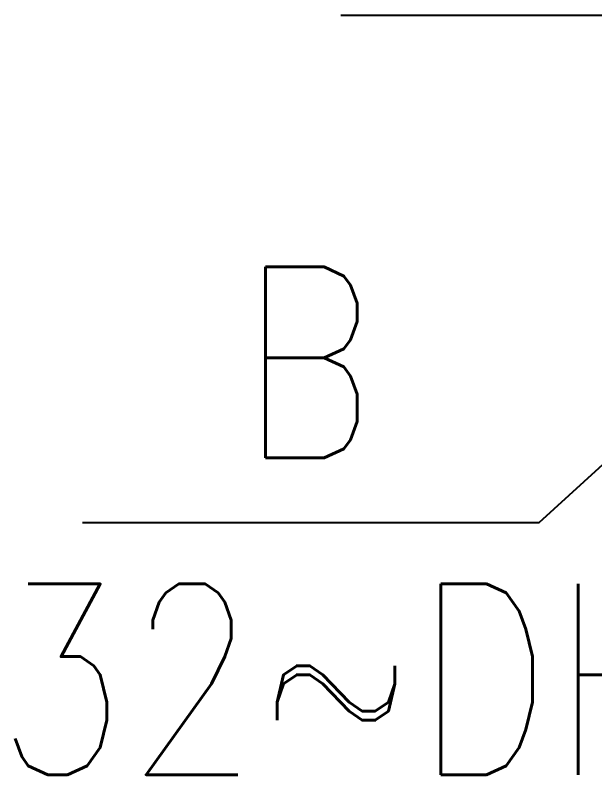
# Model space of a CAD drawing. Header units: millimetres. Extents: x -8154 to 2131, y 2597 to 6746.
# Drawn here: x -8154 to -7698, y 5939 to 6536 of the extents above; entities that cross this region are included whole.
import ezdxf

# ---------------------------------------------------------------- set-up
doc = ezdxf.new("R2010")
doc.units = ezdxf.units.MM
doc.layers.add('100-TX1', color=7, linetype='Continuous')
doc.styles.add('JNRD_E1', font='romans.shx', dxfattribs={"width": 0.8})

msp = doc.modelspace()

# ---------------------------------------------------------------- linework, layer by layer
for p, q in [((-7897.696, 6535.636), (-6841.769, 6535.636)), ((-7742.035, 6137.136), (-7595.02, 6270.81)), ((-8100.53, 6137.136), (-7742.035, 6137.136))]:
    msp.add_line(p, q)

# ---------------------------------------------------------------- texts
at = {"layer": '100-TX1', "color": 2, "linetype": 'Continuous', "style": 'JNRD_E1', "width": 0.8}
for s, p in [('B', (-7977.577, 6187.872)), ('32~DH', (-8168.96, 5938.94))]:
    msp.add_text(s, height=150, dxfattribs=at).set_placement(p)

doc.saveas('drawing.dxf')
